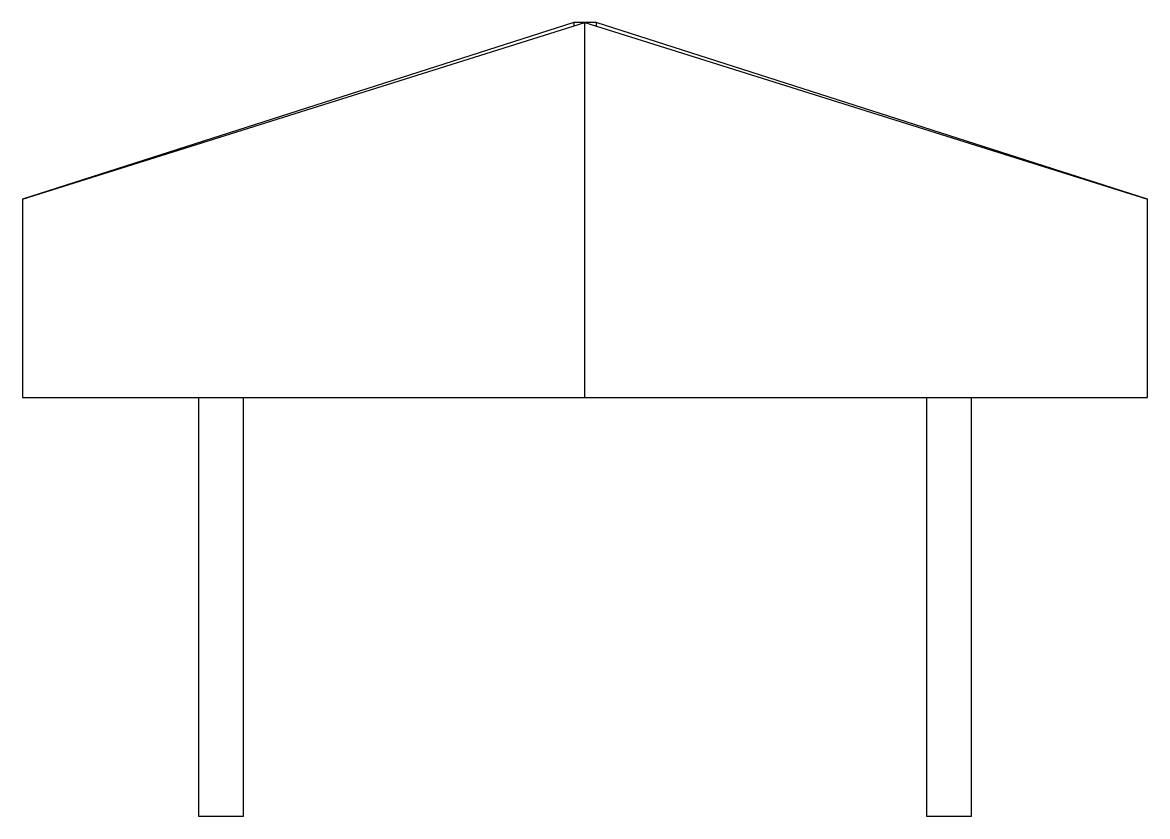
# Model space of a CAD drawing. Extents: x 0 to 1.3, y 0 to 0.91.
import ezdxf

# ---------------------------------------------------------------- set-up
doc = ezdxf.new("R2010")
doc.units = 0
doc.header["$LTSCALE"] = 2
doc.layers.get('0').update_dxf_attribs({"linetype": 'CONTINUOUS'})

msp = doc.modelspace()

# ---------------------------------------------------------------- linework, layer by layer
at = {"color": 0, "linetype": 'BYBLOCK'}
for p, q in [((0, 0.7111), (0.6477, 0.9144)), ((0.635, 0.9144), (0, 0.7111)), ((0.6605, 0.9144), (0.635, 0.9144)), ((0.635, 0.9144), (0.635, 0.9104)), ((0.6477, 0.9144), (1.2954, 0.7111)), ((0.6477, 0.4826), (0.6477, 0.9144)), ((1.2954, 0.7111), (0.6605, 0.9144)), ((0.6605, 0.9144), (0.6605, 0.9104)), ((0, 0.7111), (0, 0.4826)), ((1.2954, 0.4826), (1.2954, 0.7111)), ((0, 0.4826), (1.2954, 0.4826)), ((0.2032, 0), (0.2032, 0.4826)), ((0.254, 0.4826), (0.254, 0)), ((1.0414, 0), (1.0414, 0.4826)), ((1.0922, 0.4826), (1.0922, 0)), ((0.254, 0), (0.2032, 0)), ((1.0922, 0), (1.0414, 0))]:
    msp.add_line(p, q, dxfattribs=at)

doc.saveas('drawing.dxf')
